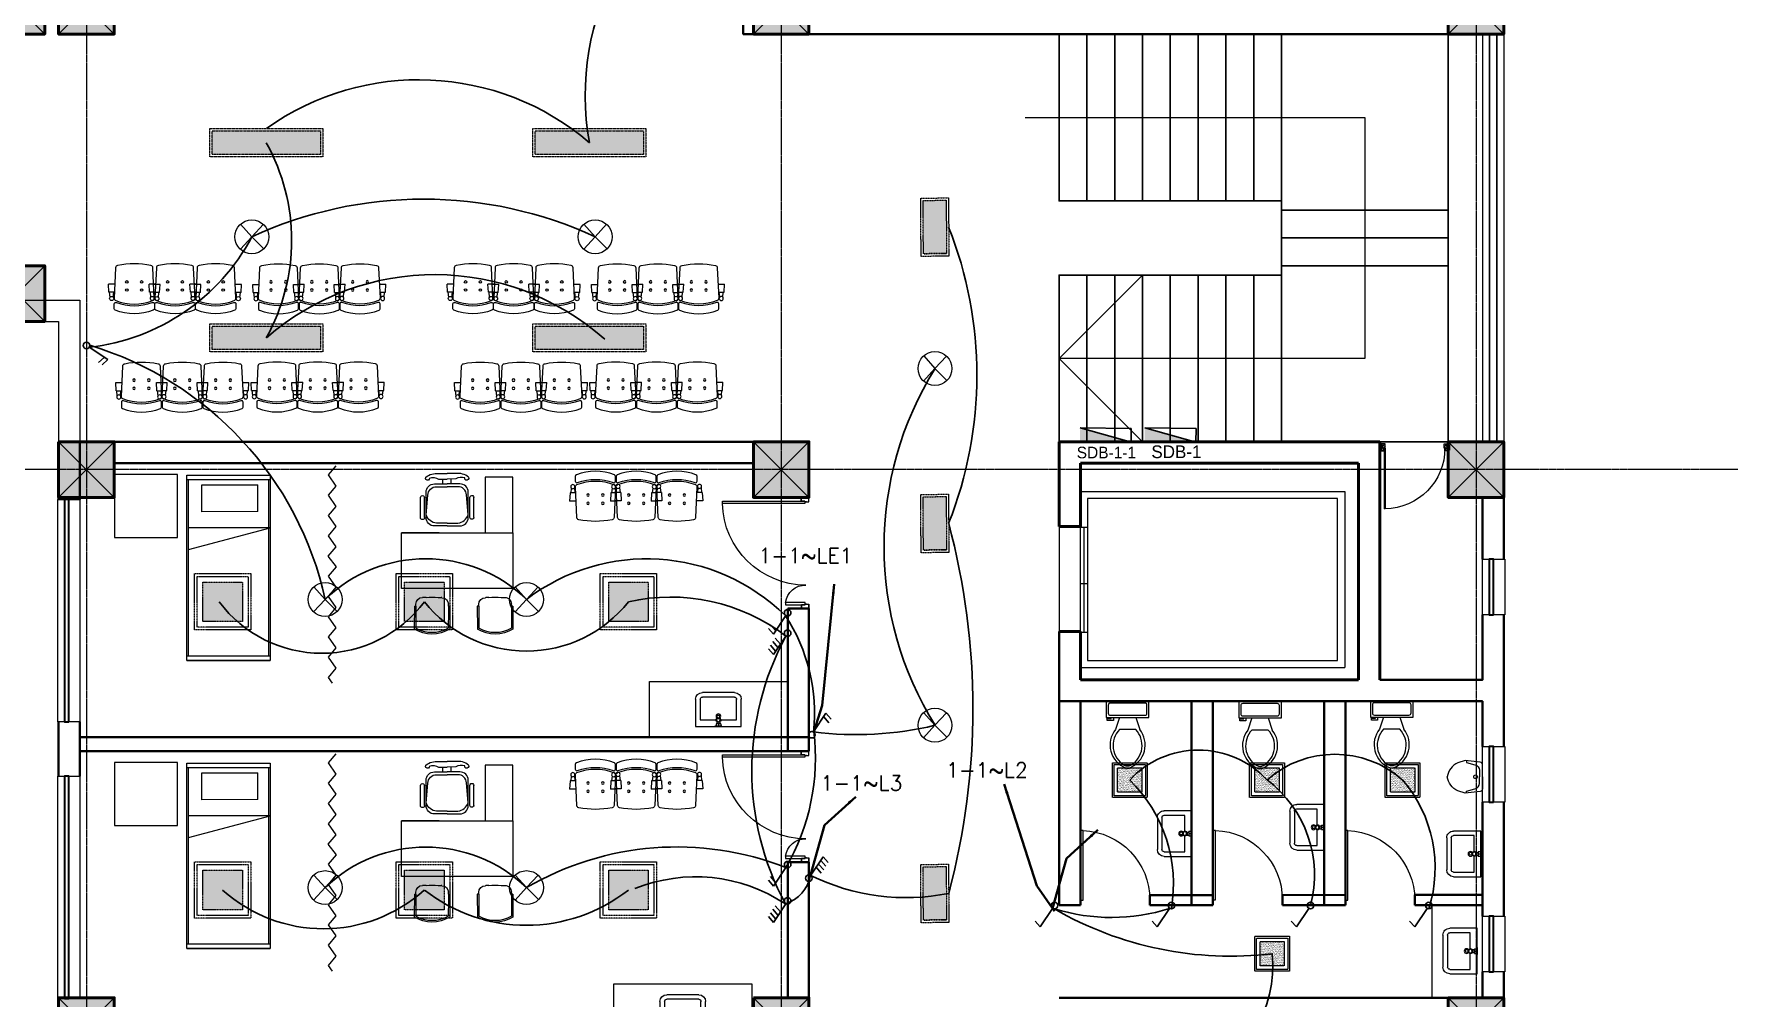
# Model space of a CAD drawing. Header units: millimetres. Extents: x 2390631 to 3136749, y 3674522 to 3929111.
# Drawn here: x 2529674 to 2548066, y 3882246 to 3892647 of the extents above; entities that cross this region are included whole.
import ezdxf

# ---------------------------------------------------------------- set-up
doc = ezdxf.new("R2010")
doc.units = ezdxf.units.MM
doc.header["$MEASUREMENT"] = 0
doc.linetypes.add('CENTER', pattern=[2, 1.25, -0.25, 0.25, -0.25])
for name, color, linetype, lineweight in [('0newfurnture', 30, 'Continuous', 15), ('4 DB BOXES', 3, 'Continuous', 25), ('5 DB BOXES', 3, 'Continuous', 25), ('centreline', 52, 'CENTER', 5), ('Column-0.5', 14, 'Continuous', 50), ('conduit Light & fan City', 30, 'Continuous', 5), ('door', 41, 'Continuous', 5), ('Door Opening-0.09', 253, 'Continuous', 9), ('furniture', 34, 'Continuous', 15), ('Furniture Hospital-0.09', 44, 'Continuous', 9), ('Hatch', 9, 'Continuous', 9), ('Sill Level', 140, 'Continuous', 20), ('stairs', 6, 'Continuous', 25), ('Switches', 173, 'Continuous', 15), ('WALL 0.2', 7, 'Continuous', 20), ('wall 0.4', 7, 'Continuous', 40), ('Wall-0.5', 7, 'Continuous', 50), ('WINDOW', 152, 'Continuous', 30), ('Windows Plan', 152, 'Continuous', 35)]:
    doc.layers.add(name, color=color, linetype=linetype, lineweight=lineweight)
for name, color, linetype in [('1 x 4 recessed', 80, 'CENTER'), ('2 x 11 recessed', 60, 'CENTER'), ('ceilling fan', 3, 'Continuous'), ('emergencylight', 1, 'Continuous'), ('thrtywpanel', 7, 'Continuous'), ('wire powered ups', 3, 'Continuous'), ('Wires', 1, 'Continuous')]:
    doc.layers.add(name, color=color, linetype=linetype)
doc.styles.add('arial.', font='arial.ttf')
doc.styles.add('romans', font='romans.shx')
doc.styles.get("Standard").update_dxf_attribs({"font": 'arial.ttf'})
doc.linetypes.add('ZIGZAG', pattern='A,0.0001,-0.2,[131,ltypeshp.shx,S=0.2,R=0,X=-0.2,Y=0],-0.4,[131,ltypeshp.shx,S=0.2,R=180,X=0.2,Y=0],-0.2', length=0.8001)
doc.dimstyles.get("Standard").update_dxf_attribs({"dimtxt": 500, "dimasz": 100, "dimexe": 100, "dimexo": 200, "dimgap": 0.09, "dimtad": 0, "dimtoh": 1, "dimdec": 0, "dimzin": 0, "dimdsep": 46, "dimtxsty": 'Standard', "dimblk": 'DOT', "dimcen": 0, "dimclrd": 256, "dimclre": 256, "dimclrt": 256, "dimadec": 0, "dimazin": 0, "dimtfac": 1, "dimtdec": 0, "dimtofl": 0, "dimtmove": 0, "dimatfit": 3, "dimfxl": 1, "dimtolj": 1, "dimtzin": 0, "dimlwd": -1, "dimlwe": -1, "dimarcsym": 1})

# ---------------------------------------------------------------- blocks, each defined once
blk = doc.blocks.new('2ft column')
at = {"layer": 'Hatch', "ltscale": 5}
h = blk.add_hatch(color=256, dxfattribs=at)
h.dxf.hatch_style = 1
h.paths.add_polyline_path([(2207385, 4176559), (2207985, 4176559), (2207985, 4175959), (2207385, 4175959)])
at = {"layer": 'Column-0.5', "ltscale": 5}
blk.add_lwpolyline([(2207385, 4176559), (2207985, 4176559), (2207985, 4175959), (2207385, 4175959)], close=True, dxfattribs=at)
at = {"layer": 'Defpoints', "ltscale": 5}
for points in [[(2207985, 4176559), (2207385, 4175959)], [(2207985, 4175959), (2207385, 4176559)]]:
    blk.add_lwpolyline(points, dxfattribs=at)
blk = doc.blocks.new('main grid')
at = {"layer": 'centreline', "ltscale": 5}
for p, q in [((2542161, 4018930), (2542161, 3976624)), ((2549661, 4018930), (2549661, 3976624)), ((2557161, 4018930), (2557161, 3976624)), ((2559988, 3991172), (2538074, 3991172))]:
    blk.add_line(p, q, dxfattribs=at)
at = {"layer": 'Hatch'}
for p in [(333726, -180087), (333726, -183187), (334476, -185087), (341976, -185087), (349476, -185087), (334476, -191087), (341976, -191087), (349476, -191087)]:
    blk.add_blockref('2ft column', p, dxfattribs=at)
at = {"layer": 'Hatch', "xscale": -1}
for p in [(4749846, -180087), (4757346, -180087), (4764846, -180087)]:
    blk.add_blockref('2ft column', p, dxfattribs=at)
blk = doc.blocks.new("door 3'3")
at = {"layer": 'door'}
for p, q in [((82769.36, -31237.4), (82769.36, -31203.37)), ((82769.84, -31203.37), (82769.36, -31203.37)), ((82769.84, -31237.4), (82769.84, -31203.37))]:
    blk.add_line(p, q, dxfattribs=at)
at = {"layer": 'door', "ltscale": 80}
for points in [[(82769.84, -31239.84), (82767.36, -31239.84), (82767.36, -31239.37), (82766.88, -31239.37), (82766.88, -31236.38), (82767.36, -31236.38), (82767.36, -31235.91), (82769.36, -31235.91), (82769.36, -31237.4), (82769.84, -31237.4)], [(82802.93, -31239.84), (82805.41, -31239.84), (82805.41, -31239.37), (82805.88, -31239.37), (82805.88, -31236.38), (82805.41, -31236.38), (82805.41, -31235.91), (82803.4, -31235.91), (82803.4, -31237.4), (82802.93, -31237.4)]]:
    blk.add_lwpolyline(points, close=True, dxfattribs=at)
blk.add_arc((82769.36, -31237.4), 34.04, 0, 89.20471, dxfattribs=at)
at = {"layer": 'Hatch'}
for centre, radius, start, end in [((82767.7, -31239.85), 2.68, 36.75824, 107.53286), ((82767.27, -31240.34), 1.96, 14.76809, 101.35249), ((82768.07, -31239.12), 3.04, 64.81981, 103.53483), ((82757.2, -31236.2), 10.64, 342.68423, 1.60142), ((82764.36, -31235.92), 4.57, 311.03249, 0.21009), ((82767.3, -31236.13), 3.25, 271.0473, 321.53187), ((82805.07, -31239.85), 2.68, 72.46714, 143.24176), ((82805.47, -31236.13), 3.25, 218.46813, 268.9527), ((82804.7, -31239.12), 3.04, 76.46517, 115.18019), ((82805.49, -31240.34), 1.96, 78.64751, 165.23191), ((82808.41, -31235.92), 4.57, 179.78991, 228.96751), ((82815.57, -31236.2), 10.64, 178.39858, 197.31577)]:
    blk.add_arc(centre, radius, start, end, dxfattribs=at)
blk = doc.blocks.new("door 5'")
at = {"layer": 'door', "ltscale": 1000}
for points in [[(2177525, 4317078), (2177525, 4317062), (2177516, 4317062), (2177516, 4317020), (2177473, 4317020), (2177474, 4317105)], [(2177525, 4317062), (2177525, 4317105), (2177474, 4317105), (2177473, 4317020)], [(2177473, 4317020), (2177516, 4317020)], [(2177474, 4317105), (2177516, 4317105)], [(2178697, 4316120), (2178697, 4317060), (2178671, 4317060), (2178671, 4316120), (2178697, 4316120)], [(2178689, 4317076), (2178689, 4317060), (2178697, 4317060), (2178697, 4317018), (2178740, 4317018), (2178740, 4317104)], [(2178689, 4317060), (2178689, 4317104), (2178740, 4317104), (2178740, 4317018)], [(2178740, 4317018), (2178697, 4317018)]]:
    blk.add_lwpolyline(points, dxfattribs=at)
blk.add_lwpolyline([(2177516, 4316839), (2177516, 4317062), (2177543, 4317062), (2177543, 4316839)], close=True, dxfattribs=at)
at = {"layer": 'Door Opening-0.09', "ltscale": 1000}
for centre, radius, start, end in [((2177516, 4317062), 224, 276.6944, 2.344), ((2178697, 4317076), 957, 180.3416, 268.4244)]:
    blk.add_arc(centre, radius, start, end, dxfattribs=at)
at = {"layer": 'WINDOW', "ltscale": 5}
blk.add_line((2177474, 4317104), (2177474, 4317104), dxfattribs=at)
blk = doc.blocks.new('BANCAS')
at = {"layer": 'Furniture Hospital-0.09'}
for p, q in [((-0.236, -0.247), (-0.314, -0.247)), ((-0.309, -0.347), (-0.314, -0.247)), ((-0.241, -0.347), (-0.309, -0.347)), ((-0.294, -0.405), (-0.3, -0.347)), ((-0.256, -0.405), (-0.25, -0.347)), ((0.314, -0.25), (0.236, -0.25)), ((0.309, -0.35), (0.241, -0.35)), ((0.256, -0.409), (0.25, -0.35)), ((0.294, -0.409), (0.3, -0.35)), ((0.309, -0.35), (0.314, -0.25))]:
    blk.add_line(p, q, dxfattribs=at)
blk.add_lwpolyline([(0.227, -0.048, 0.346546), (0.203, -0.019, 0.095695), (-0.203, -0.019, 0.346546), (-0.227, -0.048), (-0.244, -0.417, 0.318973), (-0.225, -0.447, 0.193005), (0.225, -0.447, 0.318973), (0.244, -0.417)], format="xyb", close=True, dxfattribs=at)
blk.add_lwpolyline([(-0.245, -0.522), (-0.245, -0.489, -0.522832), (-0.218, -0.471, 0.18), (0.218, -0.471, -0.522832), (0.245, -0.489), (0.245, -0.547, -0.306573), (0.232, -0.565, -0.192782), (-0.232, -0.565, -0.306573), (-0.245, -0.547), (-0.245, -0.504)], format="xyb", dxfattribs=at)
for centre, radius in [((-0.09, -0.22), 0.015), ((0.09, -0.22), 0.015), ((-0.275, -0.422), 0.025), ((-0.09, -0.32), 0.015), ((0.09, -0.32), 0.015), ((0.275, -0.425), 0.025)]:
    blk.add_circle(centre, radius, dxfattribs=at)
blk = doc.blocks.new('A$C72AE6952')
at = {"ltscale": 20, "xscale": 800, "yscale": 800, "zscale": 800, "row_count": 1, "column_count": 3, "row_spacing": 0, "column_spacing": 440.0000000000001}
blk.add_blockref('BANCAS', (-440, 0), dxfattribs=at)
blk = doc.blocks.new('TAP')
at = {"layer": 'Furniture Hospital-0.09', "linetype": 'Continuous'}
for p, q in [((0, 38), (0, -38)), ((5, 38), (0, 38)), ((5, 38), (5, -38)), ((30, 25), (5, 25)), ((30, 0), (5, 0)), ((30, 25), (30, -25)), ((56, 16), (30, 16)), ((51, 7), (48, 8)), ((59, 19), (57, 22)), ((73, 24), (73, 27)), ((88, 20), (89, 22)), ((97, 15), (125, 12)), ((97, 8), (100, 9)), ((5, -38), (0, -38)), ((30, -25), (5, -25)), ((56, -16), (30, -16)), ((51, -8), (48, -9)), ((60, -20), (58, -22)), ((74, -24), (74, -27)), ((88, -19), (90, -22)), ((97, -7), (100, -8)), ((97, -15), (125, -12))]:
    blk.add_line(p, q, dxfattribs=at)
for radius in [21.2, 19.7]:
    blk.add_circle((74, 0), radius, dxfattribs=at)
for centre, radius, start, end in [((74, 0), 27.2, 163.0512, 199.0512), ((74, 0), 24.2, 127.0512, 163.0512), ((74, 0), 27.2, 91.0512, 127.0512), ((74, 0), 24.2, 55.0512, 91.0512), ((74, 0), 27.2, 19.0512, 55.0512), ((74, 0), 24.2, 343.0512, 19.0512), ((95, 0), 32.6, 337.45, 22.55), ((74, 0), 24.2, 199.0512, 235.0512), ((74, 0), 27.2, 235.0512, 271.0512), ((74, 0), 24.2, 271.0512, 307.0512), ((74, 0), 27.2, 307.0512, 343.0512)]:
    blk.add_arc(centre, radius, start, end, dxfattribs=at)
blk = doc.blocks.new('bazin')
at = {"layer": '0newfurnture', "ltscale": 5}
for p, q in [((2434577, 4011590), (2435069, 4011590)), ((2434577, 4011295), (2434577, 4011590)), ((2434626, 4011295), (2434626, 4011516)), ((2434626, 4011516), (2434799, 4011516)), ((2434847, 4011516), (2435020, 4011516)), ((2435020, 4011516), (2435020, 4011295)), ((2435069, 4011590), (2435069, 4011295)), ((2434996, 4011270), (2434651, 4011270)), ((2434996, 4011221), (2434651, 4011221))]:
    blk.add_line(p, q, dxfattribs=at)
blk.add_circle((2434823, 4011477), 25.6, dxfattribs=at)
for centre, radius, start, end in [((2434651, 4011295), 73.8, 180, 270), ((2434651, 4011295), 24.6, 180, 270), ((2434996, 4011295), 73.8, 270, 0), ((2434996, 4011295), 24.6, 270, 0)]:
    blk.add_arc(centre, radius, start, end, dxfattribs=at)
at = {"layer": '0newfurnture', "ltscale": 5, "xscale": 0.9842520018725999, "yscale": 0.9842520018725999, "zscale": 0.9842520018725999, "rotation": 270}
blk.add_blockref('TAP', (2434823, 4011590), dxfattribs=at)
blk = doc.blocks.new('26 door')
at = {"layer": 'door'}
blk.add_line((42654.7, -717.83), (42654.7, -716.68), dxfattribs=at)
at = {"layer": 'door', "ltscale": 5}
blk.add_lwpolyline([(42654.7, -716.68), (42684.73, -716.68), (42684.73, -717.83), (42654.7, -717.83)], dxfattribs=at)
at = {"layer": 'Door Opening-0.09'}
blk.add_arc((42654.79, -717.79), 29.96, 2.13581, 90.17937, dxfattribs=at)
blk = doc.blocks.new('Toilet - top')
at = {"layer": 'Furniture Hospital-0.09'}
for p, q in [((-8, -8.5), (-8, -8)), ((-7, -8), (-7, -9.5)), ((-4, -8), (-6, -14)), ((4, -8), (6, -14)), ((9.5, -6), (9.5, -2)), ((-10, -8.5), (-8, -8.5)), ((-10, -9.5), (-10, -8.5)), ((-7, -9.5), (-10, -9.5)), ((4, -14), (-4, -14))]:
    blk.add_line(p, q, dxfattribs=at)
blk.add_lwpolyline([(10.5, -8), (10.5, 0), (-10.5, 0), (-10.5, -8)], close=True, dxfattribs=at)
for points in [[(-9.5, -2), (-9.5, -6)], [(8.5, -1), (-8.5, -1)], [(-8.5, -7), (8.5, -7)]]:
    blk.add_lwpolyline(points, dxfattribs=at)
for centre, radius, start, end in [((-8.62, -1.88), 0.884, 81.8699, 188.1301), ((-8.62, -6.12), 0.884, 171.8699, 278.1301), ((8.62, -1.88), 0.884, 351.8699, 98.1301), ((8.62, -6.12), 0.884, 261.8699, 8.1301), ((3.52, -21.58), 12.17, 141.46911, 247.97143), ((4.2, -21.82), 11.33, 136.36773, 238.94682), ((-3.52, -21.58), 12.17, 292.02843, 38.53071), ((-4.2, -21.82), 11.33, 301.05301, 43.63209), ((0, -27.88), 4, 245.73182, 294.26817), ((0, -29), 4, 254.86053, 285.13947)]:
    blk.add_arc(centre, radius, start, end, dxfattribs=at)
blk = doc.blocks.new('TIA UR Plan-flat-1')
at = {"layer": 'Furniture Hospital-0.09'}
for points in [[(-186, 175), (-265, 150, 0.270578), (-380, 0, 0.556713)], [(-186, -175), (-265, -150, -0.270578), (-380, 0, -0.556713)], [(0, 0), (0, 132, 0.414214), (-25, 157), (-186, 175)], [(0, 0), (0, -132, -0.414214), (-25, -157), (-186, -175)], [(-174, 175), (-174, 154), (-81, 130, -0.321575), (-32, 71), (-32, 0)], [(-174, -175), (-174, -154), (-81, -130, 0.321575), (-32, -71), (-32, 0)]]:
    blk.add_lwpolyline(points, format="xyb", dxfattribs=at)
blk.add_circle((-75, 0), 20, dxfattribs=at)
blk = doc.blocks.new('ADHIKRIT')
at = {"layer": 'furniture'}
for p, q in [((900, 1351), (0, 1351)), ((0, 1351), (0, -450)), ((0, 741), (0, 1351)), ((900, -450), (900, 1351)), ((1187, 1121), (1153, 1121)), ((1187, 1145), (1558, 1147)), ((1187, 1145), (1187, 1121)), ((1187, 1121), (1545, 1123)), ((-245, 1046), (-569, 1047)), ((-245, 980), (-569, 981)), ((1048, 956), (1048, 1014)), ((-789, 683), (-869, 683)), ((1050, 758), (1050, 711)), ((1050, 700), (1050, 711)), ((1189, 595), (1157, 595)), ((1187, 595), (1187, 571)), ((1187, 571), (1558, 573)), ((1189, 595), (1286, 595)), ((1287, 595), (1545, 597)), ((-789, 547), (-869, 547)), ((-900, 0), (0, 0)), ((-900, -450), (-900, 0)), ((-247, 247), (-571, 248)), ((-247, 182), (-571, 182)), ((1189, 102), (1157, 102)), ((1187, 126), (1558, 124)), ((1187, 102), (1187, 126)), ((1189, 102), (1286, 101)), ((1287, 101), (1545, 100)), ((1048, -260), (1048, -318)), ((1050, -4), (1050, -14)), ((1050, -61), (1050, -14)), ((0, -450), (-900, -450)), ((0, -450), (900, -450)), ((1187, -425), (1153, -425)), ((1187, -425), (1545, -426)), ((1187, -449), (1187, -425)), ((1187, -449), (1558, -450))]:
    blk.add_line(p, q, dxfattribs=at)
for points in [[(-897, 962, 0.207066), (-957, 755), (-957, 615)], [(-885, 900, 0.214578), (-869, 755), (-869, 615)], [(-110, 614), (-109, 818, 0.414214), (-246, 955), (-655, 956, 0.418376), (-789, 820), (-789, 615)], [(-153, 614), (-152, 788, 0.28028), (-288, 955), (-610, 925, 0.418376), (-744, 789), (-745, 615)], [(-899, 268, -0.207066), (-958, 476), (-957, 615)], [(-886, 330, -0.214578), (-870, 475), (-869, 615)], [(-110, 614), (-110, 409, -0.414214), (-247, 273), (-656, 274, -0.418376), (-790, 410), (-789, 615)], [(-153, 614), (-153, 440, -0.28028), (-290, 273), (-612, 304, -0.418376), (-745, 441), (-745, 615)]]:
    blk.add_lwpolyline(points, format="xyb", dxfattribs=at)
for centre, radius, start, end in [((1154, 1015), 106, 90.3083, 180.3083), ((1203, 1157), 39.5, 294.3355, 296.5711), ((1099, 860), 518, 329.4756, 30.5244), ((1099, 860), 542, 328.0257, 31.9845), ((-881, 933), 33.3, 262.3354, 120.0474), ((-569, 1014), 32.9, 89.8702, 269.8702), ((-245, 1013), 32.9, 269.8702, 89.8702), ((1753, 864), 711, 172.5908, 188.6233), ((1157, 701), 106, 180.3083, 270.3083), ((-882, 297), 33.3, 239.693, 97.4051), ((-571, 215), 32.9, 89.8702, 269.8702), ((-253, 214), 33.4, 280.4483, 79.5122), ((1157, -4), 106, 89.6917, 179.6917), ((1099, -163), 518, 329.4756, 30.5244), ((1099, -163), 542, 328.0155, 31.9743), ((1753, -168), 711, 171.3767, 187.4092), ((1154, -319), 106, 179.6917, 269.6917), ((1203, -461), 39.5, 63.4289, 65.6645)]:
    blk.add_arc(centre, radius, start, end, dxfattribs=at)
blk = doc.blocks.new('BED')
at = {"layer": 'Furniture Hospital-0.09'}
for p, q in [((-2.12, 0.475), (-2.12, -0.475)), ((-2.12, -0.475), (-2.12, 0.475)), ((-0.008, 0.475), (-2.12, 0.475)), ((-2.07, 0.475), (-2.07, -0.475)), ((-0.058, 0.455), (-2.07, 0.455)), ((-0.855, -0.455), (-0.61, 0.475)), ((-0.61, 0.475), (-0.61, -0.455)), ((-0.058, -0.475), (-0.058, 0.475)), ((-0.008, -0.475), (-0.008, 0.475)), ((-0.425, 0.336), (-0.426, -0.303)), ((-0.425, 0.336), (-0.121, 0.336)), ((-0.121, -0.303), (-0.121, 0.336)), ((-0.426, -0.303), (-0.121, -0.303)), ((-2.12, -0.475), (-0.008, -0.475)), ((-2.07, -0.455), (-0.058, -0.455))]:
    blk.add_line(p, q, dxfattribs=at)
blk = doc.blocks.new('w1')
at = {"layer": 'Sill Level'}
blk.add_lwpolyline([(2460641, 3827503), (2460641, 3825103), (2460401, 3825103), (2460401, 3827503)], close=True, dxfattribs=at)
at = {"layer": 'Windows Plan'}
blk.add_lwpolyline([(2460521, 3825103), (2460521, 3827503), (2460473, 3827503), (2460473, 3825103)], close=True, dxfattribs=at)
blk = doc.blocks.new('v2')
at = {"layer": 'Sill Level'}
blk.add_lwpolyline([(2448277, 3818910), (2448877, 3818910), (2448877, 3818670), (2448277, 3818670)], close=True, dxfattribs=at)
at = {"layer": 'Windows Plan'}
blk.add_lwpolyline([(2448877, 3818790), (2448277, 3818790), (2448277, 3818743), (2448877, 3818743)], close=True, dxfattribs=at)
blk = doc.blocks.new('4 ft recessed panel')
at = {"layer": '1 x 4 recessed', "lineweight": 0}
h = blk.add_hatch(dxfattribs=at)
h.set_pattern_fill('AR-SAND', color=256, scale=6.25)
h.set_pattern_definition([(37.5, (-418269.719, 97562.351), (-0.39370849, 12.04264856), [0, -9.5, 0, -10.625, 0, -10.15625]), (7.5, (-418269.719, 97562.351), (11.0611044, 17.6384129), [0, -5.125, 0, -8.5625, 0, -3.28125]), (327.5, (-418277.406, 97562.351), (19.46338664, 0.03536908), [0, -3.125, 0, -11.25, 0, -14.6875]), (317.5, (-418277.406, 97562.351), (18.7882913, 5.4854723), [0, -1.5625, 0, -7.375, 0, -8.4375])])
h.paths.add_polyline_path([(-575, 125), (575, 125), (575, -125), (-575, -125)])
for points in [[(-600, 150), (600, 150), (600, -150), (-600, -150)], [(-575, 125), (575, 125), (575, -125), (-575, -125)]]:
    blk.add_lwpolyline(points, close=True, dxfattribs=at)
blk = doc.blocks.new('36W LED PANEL')
at = {"layer": '2 x 11 recessed', "lineweight": 0, "true_color": 0xffffff, "transparency": 33554664}
h = blk.add_hatch(dxfattribs=at)
h.set_pattern_fill('DOTS', scale=15.2)
h.paths.add_polyline_path([(-213, 213), (213, 213), (213, -213), (-213, -213)])
at = {"layer": '2 x 11 recessed', "lineweight": 0}
for points in [[(-304, 304), (304, 304), (304, -304), (-304, -304)], [(-274, 274), (274, 274), (274, -274), (-274, -274)], [(-213, 213), (213, 213), (213, -213), (-213, -213)]]:
    blk.add_lwpolyline(points, close=True, dxfattribs=at)
blk = doc.blocks.new('1by1 6w')
at = {"layer": '2 x 11 recessed', "lineweight": 0}
h = blk.add_hatch(dxfattribs=at)
h.set_pattern_fill('AR-SAND', color=256, scale=7.6)
h.set_pattern_definition([(37.5, (-507751.777, 116886.896), (-0.47874952, 14.64386064), [0, -11.552, 0, -12.92, 0, -12.35]), (7.5, (-507751.777, 116886.896), (13.45030296, 21.4483101), [0, -6.232, 0, -10.412, 0, -3.99]), (327.5, (-507761.125, 116886.896), (23.66747815, 0.0430088), [0, -3.8, 0, -13.68, 0, -17.86]), (317.5, (-507761.125, 116886.896), (22.8465622, 6.6703343), [0, -1.9, 0, -8.968, 0, -10.26])])
h.paths.add_polyline_path([(-106, 106), (106, 106), (106, -106), (-106, -106)])
for points in [[(-152, 152), (152, 152), (152, -152), (-152, -152)], [(-137, 137), (137, 137), (137, -137), (-137, -137)], [(-106, 106), (106, 106), (106, -106), (-106, -106)]]:
    blk.add_lwpolyline(points, close=True, dxfattribs=at)
blk = doc.blocks.new('4 WAY')
at = {"layer": 'Switches', "lineweight": 30}
for p, q in [((1.76, 2.13), (6.02, 8.52)), ((4.51, 6.01), (6.27, 4.01)), ((5.27, 7.27), (7.02, 5.26)), ((6.02, 8.52), (7.78, 6.51)), ((3.64, 4.89), (5.39, 2.88))]:
    blk.add_line(p, q, dxfattribs=at)
blk.add_circle((1.13, 1.13), 1.13, dxfattribs=at)
blk = doc.blocks.new('1 WAY')
at = {"layer": 'Switches', "lineweight": 30}
for p, q in [((1.76, 2.13), (6.02, 8.52)), ((6.02, 8.52), (7.78, 6.51))]:
    blk.add_line(p, q, dxfattribs=at)
blk.add_circle((1.13, 1.13), 1.13, dxfattribs=at)
blk = doc.blocks.new('2 ft panel')
at = {"layer": '1 x 4 recessed', "lineweight": 0}
h = blk.add_hatch(dxfattribs=at)
h.set_pattern_fill('AR-SAND', color=256, scale=6.25)
h.set_pattern_definition([(37.5, (-417982.219, 97562.351), (-0.39370849, 12.04264856), [0, -9.5, 0, -10.625, 0, -10.15625]), (7.5, (-417982.219, 97562.351), (11.0611044, 17.6384129), [0, -5.125, 0, -8.5625, 0, -3.28125]), (327.5, (-417989.906, 97562.351), (19.46338664, 0.03536908), [0, -3.125, 0, -11.25, 0, -14.6875]), (317.5, (-417989.906, 97562.351), (18.7882913, 5.4854723), [0, -1.5625, 0, -7.375, 0, -8.4375])])
h.paths.add_polyline_path([(287, -125), (287, 125), (-288, 125), (-288, -125)])
at = {"layer": '1 x 4 recessed'}
blk.add_line((287, 125), (287, -125), dxfattribs=at)
at = {"layer": '1 x 4 recessed', "lineweight": 0}
for points in [[(316, -150), (-313, -150), (-313, 150), (316, 150)], [(287, -125), (-288, -125), (-288, 125), (287, 125)], [(316, 150), (316, -150)]]:
    blk.add_lwpolyline(points, dxfattribs=at)
blk = doc.blocks.new('emergency')
at = {"layer": 'conduit Light & fan City'}
for p, q in [((0, 0), (-124, -135)), ((-122, 136), (0, 0)), ((124, 135), (0, 0)), ((0, 0), (129, -129))]:
    blk.add_line(p, q, dxfattribs=at)
blk.add_circle((0, 0), 183, dxfattribs=at)
blk = doc.blocks.new('2 WAY')
at = {"layer": 'Switches', "lineweight": 30}
for p, q in [((1.76, 2.13), (6.02, 8.52)), ((5.27, 7.27), (7.02, 5.26)), ((6.02, 8.52), (7.78, 6.51))]:
    blk.add_line(p, q, dxfattribs=at)
blk.add_circle((1.13, 1.13), 1.13, dxfattribs=at)
blk = doc.blocks.new('FDB')
at = {"layer": '4 DB BOXES'}
blk.add_hatch(color=256, dxfattribs=at).paths.add_polyline_path([(-65075.48, -197982.42), (-65075.48, -197977), (-65095.76, -197982.42)])
for p, q in [((-65095.76, -197982.42), (-65095.76, -197977)), ((-65095.76, -197977), (-65075.48, -197977)), ((-65075.48, -197977), (-65095.76, -197982.42)), ((-65075.48, -197982.42), (-65095.76, -197982.42))]:
    blk.add_line(p, q, dxfattribs=at)
blk = doc.blocks.new('_Dot')
at = {"color": 0, "linetype": 'ByBlock', "lineweight": -2}
blk.add_line((-0.5, 0), (-1, 0), dxfattribs=at)
at = {"color": 0, "linetype": 'ByBlock', "lineweight": -3, "const_width": 0.5}
blk.add_lwpolyline([(-0.25, 0, 1), (0.25, 0, 1)], format="xyb", close=True, dxfattribs=at)

msp = doc.modelspace()

# ---------------------------------------------------------------- linework, layer by layer
at = {"layer": '0newfurnture', "ltscale": 5}
for points in [[(2536318, 3885659), (2537806, 3885659), (2537806, 3885059), (2536318, 3885059)], [(2535933, 3882397), (2537421, 3882397), (2537421, 3881797), (2535933, 3881797)]]:
    msp.add_lwpolyline(points, close=True, dxfattribs=at)
at = {"layer": '0newfurnture'}
msp.add_lwpolyline([(2545309, 3882527), (2545309, 3882247), (2544766, 3882247), (2544766, 3883247), (2545309, 3883247), (2545309, 3883127)], dxfattribs=at)
at = {"layer": 'furniture'}
for points in [[(2530542, 3887213), (2531224, 3887213), (2531224, 3887896), (2530542, 3887896)], [(2530542, 3884106), (2531224, 3884106), (2531224, 3884788), (2530542, 3884788)]]:
    msp.add_lwpolyline(points, close=True, dxfattribs=at)
at = {"layer": 'Furniture Hospital-0.09', "ltscale": 5}
for p, q in [((2540969, 3887710), (2540969, 3887327)), ((2541046, 3887634), (2541046, 3887327)), ((2543745, 3887634), (2541046, 3887634)), ((2543745, 3885887), (2543745, 3887634)), ((2540969, 3887327), (2541046, 3887327)), ((2541007, 3887327), (2541007, 3886194)), ((2541007, 3886714), (2540969, 3886714)), ((2541046, 3886714), (2541007, 3886714)), ((2540969, 3886194), (2540969, 3885810)), ((2540969, 3886194), (2541046, 3886194)), ((2541046, 3886194), (2541046, 3885887)), ((2541046, 3885887), (2543745, 3885887)), ((2540969, 3885810), (2543822, 3885810))]:
    msp.add_line(p, q, dxfattribs=at)
for points in [[(2540969, 3887710), (2543822, 3887710), (2543822, 3885810)], [(2540969, 3886194), (2540969, 3887327)], [(2541046, 3887327), (2541046, 3886194)]]:
    msp.add_lwpolyline(points, dxfattribs=at)
at = {"layer": 'stairs', "ltscale": 5}
for points in [[(2543139, 3890847), (2540739, 3890847), (2540739, 3892647)], [(2541039, 3890847), (2541039, 3892647)], [(2541339, 3890847), (2541339, 3892647)], [(2541639, 3890847), (2541639, 3892647)], [(2541939, 3890847), (2541939, 3892647)], [(2542239, 3890847), (2542239, 3892647)], [(2542539, 3890847), (2542539, 3892647)], [(2542839, 3890847), (2542839, 3892647)], [(2543139, 3892647), (2543139, 3888247)], [(2544939, 3892647), (2544939, 3888247), (2544199, 3888247)], [(2543139, 3890747), (2544939, 3890747)], [(2543139, 3890447), (2544939, 3890447)], [(2543139, 3890147), (2544939, 3890147)], [(2540739, 3888247), (2540739, 3890047), (2543139, 3890047)], [(2541039, 3888247), (2541039, 3890047)], [(2541339, 3888247), (2541339, 3890047)], [(2541639, 3888247), (2541639, 3890047)], [(2541939, 3888247), (2541939, 3890047)], [(2542239, 3888247), (2542239, 3890047)], [(2542539, 3888247), (2542539, 3890047)], [(2542839, 3888247), (2542839, 3890047)]]:
    msp.add_lwpolyline(points, dxfattribs=at)
at = {"layer": 'WALL 0.2', "ltscale": 5}
for p, q in [((2514634, 3889777), (2530169, 3889777)), ((2530169, 3889777), (2530169, 3888247)), ((2514864, 3889547), (2529939, 3889547)), ((2529939, 3889547), (2529939, 3888247)), ((2540739, 3887332), (2540739, 3886199)), ((2540969, 3886199), (2540969, 3887332))]:
    msp.add_line(p, q, dxfattribs=at)
for points in [[(2545309, 3892647), (2545309, 3888247)], [(2545539, 3892647), (2545539, 3888247)], [(2540374, 3891747), (2543139, 3891747), (2544039, 3891747), (2544039, 3889147), (2540739, 3889147)], [(2540739, 3889147), (2541639, 3890047)], [(2540739, 3889147), (2541639, 3888247)]]:
    msp.add_lwpolyline(points, dxfattribs=at)
at = {"layer": 'wall 0.4', "ltscale": 5}
for p, q in [((2529939, 3888247), (2529939, 3887626)), ((2530169, 3888247), (2530169, 3887626)), ((2545539, 3887647), (2545539, 3886980)), ((2545539, 3886380), (2545539, 3884958)), ((2540739, 3883246), (2540739, 3885447)), ((2540969, 3883246), (2540969, 3885447)), ((2542169, 3883246), (2542169, 3885447)), ((2542399, 3883246), (2542399, 3885447)), ((2543599, 3883246), (2543599, 3885447)), ((2543829, 3883246), (2543829, 3885447)), ((2529939, 3885226), (2529939, 3884640)), ((2530169, 3885226), (2530169, 3884640)), ((2545539, 3884358), (2545539, 3883127)), ((2541719, 3883246), (2541719, 3883356)), ((2542399, 3883356), (2541719, 3883356)), ((2543829, 3883357), (2543149, 3883356)), ((2543149, 3883246), (2543149, 3883356)), ((2545309, 3883357), (2544579, 3883357)), ((2544579, 3883246), (2544579, 3883357)), ((2540969, 3883246), (2540739, 3883246)), ((2542399, 3883246), (2541719, 3883246)), ((2543829, 3883247), (2543149, 3883246)), ((2545309, 3883247), (2544579, 3883247)), ((2545539, 3882527), (2545539, 3881339)), ((2544939, 3882248), (2540739, 3882246))]:
    msp.add_line(p, q, dxfattribs=at)
for points in [[(2537439, 3892647), (2537329, 3892647), (2537329, 3892877), (2537439, 3892877)], [(2544939, 3892647), (2538039, 3892647)], [(2544939, 3892647), (2540739, 3892647)], [(2530539, 3888247), (2537439, 3888247)], [(2530539, 3888017), (2537439, 3888017)], [(2545309, 3887647), (2545309, 3886980)], [(2537809, 3886447), (2537809, 3884909)], [(2538038, 3886447), (2537809, 3886447)], [(2538039, 3886447), (2538039, 3884909)], [(2545309, 3886380), (2545309, 3885677), (2544202, 3885677)], [(2540739, 3886199), (2540739, 3885447), (2545309, 3885447), (2545309, 3884958)], [(2530169, 3885059), (2538039, 3885059)], [(2530169, 3884909), (2538039, 3884909)], [(2545309, 3884358), (2545309, 3883127)], [(2537809, 3883709), (2537809, 3882247)], [(2538037, 3883709), (2537809, 3883709)], [(2538037, 3883709), (2538037, 3882247)], [(2545309, 3882527), (2545309, 3882247)]]:
    msp.add_lwpolyline(points, dxfattribs=at)
at = {"layer": 'Wall-0.5', "ltscale": 5}
for p, q in [((2544202, 3888247), (2540739, 3888247)), ((2540739, 3888247), (2540739, 3887332)), ((2544202, 3888247), (2544202, 3885677)), ((2540969, 3887332), (2540969, 3888017)), ((2540969, 3888017), (2543972, 3888017)), ((2543972, 3888017), (2543972, 3885677)), ((2540739, 3887332), (2540969, 3887332)), ((2540969, 3886199), (2540739, 3886199)), ((2540969, 3885677), (2540969, 3886199)), ((2543972, 3885677), (2540969, 3885677))]:
    msp.add_line(p, q, dxfattribs=at)
at = {"layer": 'WINDOW', "ltscale": 5}
for points in [[(2545384, 3892647), (2545384, 3888247)], [(2545464, 3892647), (2545464, 3888247)]]:
    msp.add_lwpolyline(points, dxfattribs=at)
at = {"layer": 'WINDOW', "linetype": 'ZIGZAG', "lineweight": 20, "ltscale": 0.5}
for points in [[(2532932, 3887987), (2532849, 3887889), (2532932, 3887769), (2532849, 3887670), (2532932, 3887550), (2532849, 3887452), (2532932, 3887332), (2532849, 3887233), (2532932, 3887114), (2532847, 3887013), (2532934, 3886898), (2532849, 3886797), (2532932, 3886677), (2532849, 3886578), (2532932, 3886459), (2532849, 3886360), (2532932, 3886240), (2532849, 3886142), (2532932, 3886022), (2532849, 3885923), (2532932, 3885803), (2532849, 3885705), (2532892, 3885643)], [(2532932, 3884879), (2532849, 3884781), (2532932, 3884661), (2532849, 3884562), (2532932, 3884443), (2532849, 3884344), (2532932, 3884224), (2532849, 3884126), (2532932, 3884006), (2532847, 3883905), (2532934, 3883790), (2532849, 3883689), (2532932, 3883569), (2532849, 3883470), (2532932, 3883351), (2532849, 3883252), (2532932, 3883132), (2532849, 3883034), (2532932, 3882914), (2532849, 3882815), (2532932, 3882695), (2532849, 3882597), (2532892, 3882535)]]:
    msp.add_lwpolyline(points, dxfattribs=at)
at = {"layer": 'wire powered ups', "ltscale": 5}
for centre, radius, start, end in [((2533878, 3886424), 4442, 65.3411, 114.6589), ((2530020, 3891524), 2270, 276.3543, 332.0524), ((2529211, 3885753), 3692, 12.4113, 73.2487), ((2542489, 3887113), 3640, 148.0755, 211.9245), ((2533903, 3885419), 1566, 46.0536, 133.9464), ((2536286, 3884847), 2137, 45.4891, 127.3234), ((2536181, 3885317), 1918, 354.0207, 33.3155), ((2535751, 3884837), 2358, 329.8333, 6.9185), ((2538553, 3888694), 3607, 262.5998, 283.5608), ((2533903, 3882308), 1566, 46.0536, 133.9464), ((2536613, 3880655), 3220, 68.5788, 120.2803)]:
    msp.add_arc(centre, radius, start, end, dxfattribs=at)
at = {"layer": 'Wires', "ltscale": 5}
for centre, radius, start, end in [((2538514, 3891985), 2891, 112.5964, 190.1481), ((2533828, 3889316), 2838, 49.5398, 125.4575), ((2530287, 3890422), 2167, 330.9324, 29.0676), ((2535523, 3888966), 4329, 338.33, 21.67), ((2533999, 3887288), 2763, 48.3966, 131.1282), ((2532071, 3885370), 7738, 345.0468, 14.9532), ((2536545, 3884524), 2048, 52.5703, 102.8244), ((2532780, 3887345), 1380, 216.7186, 323.3476), ((2534989, 3887398), 1409, 218.5426, 321.4574), ((2540462, 3884700), 3040, 151.5186, 208.2707), ((2542242, 3883908), 1012, 42.9034, 137.0966), ((2543715, 3883772), 1103, 48.4294, 131.5706), ((2540401, 3883474), 1572, 350.2417, 45.6296), ((2542212, 3883571), 1284, 345.219, 53.0863), ((2543339, 3883648), 1459, 342.4712, 40.6058), ((2536815, 3881807), 1746, 56.2954, 112.0433), ((2537654, 3883650), 411, 288.4442, 348.6051), ((2539087, 3885657), 2329, 243.7332, 281.3741), ((2532798, 3884618), 1626, 227.9705, 312.0295), ((2534989, 3884817), 1787, 231.9411, 308.0589), ((2541304, 3885186), 2072, 252.7416, 287.621), ((2542588, 3886482), 3786, 239.8948, 276.8325), ((2541680, 3882593), 1365, 292.5795, 5.4863)]:
    msp.add_arc(centre, radius, start, end, dxfattribs=at)

# ---------------------------------------------------------------- block references
at = {"layer": '0newfurnture', "xscale": -1}
for p, rotation in [((102238, 7896763), 180), ((-1469421, 1449196), 270), ((-1467991, 1449264), 270), ((-1466298, 1448977), 270), ((-1466339, 1447928), 270), ((101853, 7893501), 180)]:
    msp.add_blockref('bazin', p, dxfattribs=dict(at, rotation=rotation))
at = {"layer": '1 x 4 recessed'}
for name, p, xscale, yscale, zscale in [('4 ft recessed panel', (2532182, 3891475), 1.015649799774034, 1.015649799774034, 1.015649799774034), ('4 ft recessed panel', (2535669, 3891475), 1.015649799774034, 1.015649799774034, 1.015649799774034), ('4 ft recessed panel', (2532182, 3889369), 1.015649799774034, 1.015649799774034, 1.015649799774034), ('4 ft recessed panel', (2535669, 3889369), 1.015649799774034, 1.015649799774034, 1.015649799774034), ('1by1 6w', (2541501, 3884597), 1.232584708463633, 1.232584708463633, 1.232584708463633), ('1by1 6w', (2542983, 3884597), 1.232584708463633, 1.232584708463633, 1.232584708463633), ('1by1 6w', (2544447, 3884597), 1.232584708463633, 1.232584708463633, 1.232584708463633), ('1by1 6w', (2543038, 3882723), 1.232584708463633, 1.232584708463633, 1.232584708463633)]:
    msp.add_blockref(name, p, dxfattribs=dict(at, xscale=xscale, yscale=yscale, zscale=zscale))
at = {"layer": '1 x 4 recessed', "rotation": 270.4480127828098}
for p in [(2539397, 3890565), (2539397, 3887367), (2539397, 3883374)]:
    msp.add_blockref('2 ft panel', p, dxfattribs=at)
at = {"layer": '5 DB BOXES', "xscale": -27.26879209834783, "yscale": 27.26879211394649, "zscale": 27.26879210264321, "rotation": 359.5057637808463}
for p in [(813069, 9302097), (813768, 9302097)]:
    msp.add_blockref('FDB', p, dxfattribs=at)
at = {"layer": 'ceilling fan', "lineweight": -3, "xscale": 31.30765159497629, "yscale": 31.30765159497629, "zscale": 31.30765159497629}
for name, p, rotation in [('2 WAY', (2530204, 3889323), 270), ('2 WAY', (2537844, 3886438), 180.0153879963838), ('4 WAY', (2537844, 3886217), 180), ('2 WAY', (2538034, 3885051), 0.01538799638375275), ('2 WAY', (2537844, 3883719), 180.0153879963838), ('4 WAY', (2537844, 3883328), 180), ('1 WAY', (2540724, 3883278), 180), ('1 WAY', (2541986, 3883278), 180), ('1 WAY', (2543489, 3883278), 180), ('1 WAY', (2544766, 3883279), 180)]:
    msp.add_blockref(name, p, dxfattribs=dict(at, rotation=rotation))
msp.add_blockref('4 WAY', (2538002, 3883502), dxfattribs=at)
at = {"layer": 'door'}
for name, p, xscale, yscale, zscale, rotation in [("door 5'", (-1551735, 1823277), -0.9473750180788149, 0.9473750180788149, 0.9473750180788149, 270.0040133245631), ("door 5'", (-1551735, 1820539), -0.9473750180788149, 0.9473750180788149, 0.9473750180788149, 270.0040133245631), ('26 door', (2558914, 2816934), -25, 25, 25, 270), ('26 door', (2560344, 2816935), -25, 25, 25, 270), ('26 door', (2561774, 2816933), -25, 25, 25, 270)]:
    msp.add_blockref(name, p, dxfattribs=dict(at, xscale=xscale, yscale=yscale, zscale=zscale, rotation=rotation))
at = {"layer": 'Door Opening-0.09', "xscale": -19.23084603733906, "yscale": 19.23084603733906, "zscale": 19.23084603733906, "rotation": 179.9608081480045}
msp.add_blockref("door 3'3", (952114, 3288546), dxfattribs=at)
at = {"layer": 'emergencylight'}
for p in [(2532025, 3890460), (2535731, 3890460), (2539399, 3889038), (2532816, 3886546), (2534990, 3886546), (2539399, 3885188), (2532816, 3883436), (2534990, 3883436)]:
    msp.add_blockref('emergency', p, dxfattribs=at)
at = {"layer": 'furniture', "xscale": -947.368421052245, "yscale": 947.368421052245, "zscale": 947.368421052245, "rotation": 270}
for p in [(2531773, 3887896), (2531773, 3884788)]:
    msp.add_blockref('BED', p, dxfattribs=at)
at = {"layer": 'furniture', "extrusion": (0, 0, -1), "xscale": 0.6669998082076751, "yscale": 0.6669998082076751, "zscale": -0.6669998082076751, "rotation": 270.0000000000001}
for p in [(-2534543, 3887266), (-2534543, 3884158)]:
    msp.add_blockref('ADHIKRIT', p, dxfattribs=at)
at = {"layer": 'Furniture Hospital-0.09'}
for name, p, xscale, yscale, zscale in [('A$C72AE6952', (2531243, 3890168), 1.107692350907673, 1.107692350907673, 1.107692306891935), ('A$C72AE6952', (2532705, 3890168), -1.107692350907673, 1.107692350907673, 1.107692306891935), ('A$C72AE6952', (2534899, 3890168), 1.107692350907673, 1.107692350907673, 1.107692306891935), ('A$C72AE6952', (2536361, 3890168), -1.107692350907673, 1.107692350907673, 1.107692306891935), ('A$C72AE6952', (2531226, 3889107), -1.107692350907673, 1.107692350907673, 1.107692306891935), ('A$C72AE6952', (2532688, 3889110), -1.107692350907673, 1.107692350907673, 1.107692306891935), ('A$C72AE6952', (2534882, 3889107), -1.107692350907673, 1.107692350907673, 1.107692306891935), ('A$C72AE6952', (2536345, 3889110), -1.107692350907673, 1.107692350907673, 1.107692306891935), ('Toilet - top', (2541478, 3885449), 21.93575057202424, 21.93575057202424, 21.93575057202424), ('Toilet - top', (2542908, 3885444), 21.93575057202424, 21.93575057202424, 21.93575057202424), ('Toilet - top', (2544329, 3885452), 21.93575057202424, 21.93575057202424, 21.93575057202424)]:
    msp.add_blockref(name, p, dxfattribs=dict(at, xscale=xscale, yscale=yscale, zscale=zscale))
at = {"layer": 'Furniture Hospital-0.09', "xscale": -1.107692350907673, "yscale": 1.107692350907673, "zscale": 1.107692306891935, "rotation": 180}
for p in [(2536221, 3887389), (2536221, 3884281)]:
    msp.add_blockref('A$C72AE6952', p, dxfattribs=at)
at = {"layer": 'Furniture Hospital-0.09', "rotation": 359.9999993660119}
msp.add_blockref('TIA UR Plan-flat-1', (2545309, 3884632), dxfattribs=at)
at = {"layer": 'thrtywpanel'}
for p in [(2531710, 3886521), (2533887, 3886521), (2536090, 3886521), (2531710, 3883410), (2533887, 3883410), (2536090, 3883410)]:
    msp.add_blockref('36W LED PANEL', p, dxfattribs=at)
at = {"layer": 'wall 0.4'}
for name, p in [('main grid', (-11922, -103225)), ('w1', (69528, 60123)), ('w1', (69528, 57137))]:
    msp.add_blockref(name, p, dxfattribs=at)
at = {"layer": 'wall 0.4', "rotation": 270}
for p in [(-1273361, 6335256), (-1273361, 6333235), (-1273361, 6331404)]:
    msp.add_blockref('v2', p, dxfattribs=at)

# ---------------------------------------------------------------- texts
at = {"layer": 'wall 0.4', "color": 5, "ltscale": 5, "style": 'romans'}
for s, p in [('1-1~LE1', (2537494, 3886937)), ('1-1~L2', (2539518, 3884623)), ('1-1~L3', (2538164, 3884483))]:
    msp.add_text(s, height=162.3, dxfattribs=at).set_placement(p)
at = {"layer": 'wire powered ups', "ltscale": 5, "attachment_point": 9, "rotation": 359.9992, "style": 'arial.'}
for s, insert, char_height in [('{\\fStylus BT|b0|i0|c0|p34;SDB-1-1}', (2541570, 3888067), 125), ('{\\fStylus BT|b0|i0|c0|p34;SDB-1}', (2542276, 3888069), 137.5)]:
    msp.add_mtext(s, dxfattribs=dict(at, insert=insert, char_height=char_height))

# ---------------------------------------------------------------- leaders
at = {"layer": 'wall 0.4', "ltscale": 5}
for points in [[(2538312, 3886712), (2538180, 3885403), (2538090, 3885118)], [(2540145, 3884553), (2540497, 3883457), (2540690, 3883182)], [(2538543, 3884416), (2538205, 3884110), (2538057, 3883569)], [(2541156, 3884058), (2540818, 3883752), (2540669, 3883211)]]:
    msp.add_leader(points, dimstyle='Standard', override={"dimfxl": 500, "dimfxlon": 1}, dxfattribs=at)

doc.saveas('drawing.dxf')
